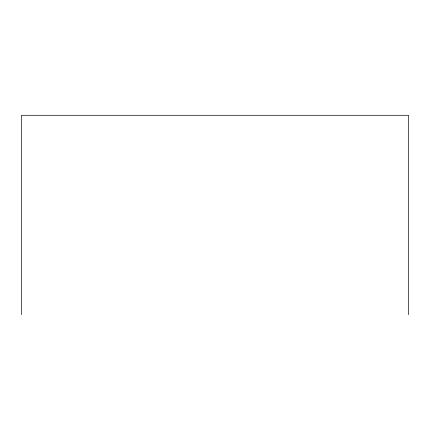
<?xml version="1.0" encoding="UTF-8"?>
<svg xmlns="http://www.w3.org/2000/svg" width="430" height="430" viewBox="0 0 430 430"><rect width="100%" height="100%" fill="white"/><g stroke="black" fill="none" stroke-linecap="round" stroke-linejoin="round"><path stroke-width="0.64" d="M408.5 314.706L408.5 115.294L21.5 115.294L21.5 314.706"/></g></svg>
